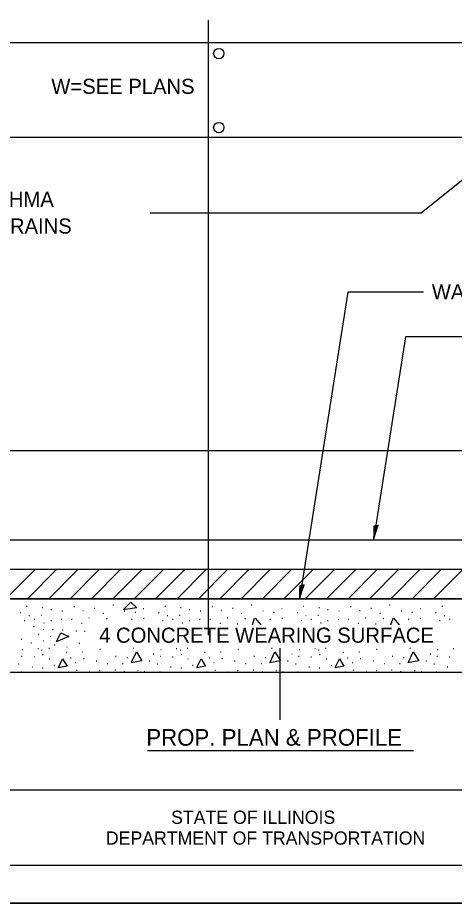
# Model space of a CAD drawing. Extents: x 0 to 2.83, y -0.1 to 1.83.
# Drawn here: x 1.207 to 1.688, y 0 to 0.976 of the extents above; entities that cross this region are included whole.
import ezdxf

# ---------------------------------------------------------------- set-up
doc = ezdxf.new("R2010")
doc.units = 0
for name, color, linetype in [('RD_Pr_Roadway_Dimensions', 7, 'Continuous'), ('RD_Pr_Roadway_Notes', 7, 'Continuous'), ('SH_General_Details', 7, 'Continuous'), ('SH_Printer_Plotting_Border', 7, 'Continuous')]:
    doc.layers.add(name, color=color, linetype=linetype)

msp = doc.modelspace()

# ---------------------------------------------------------------- linework, layer by layer
at = {"layer": 'RD_Pr_Roadway_Dimensions'}
msp.add_line((1.902, 0.49835), (1.0895, 0.49835), dxfattribs=at)
at = {"layer": 'RD_Pr_Roadway_Notes'}
for p, q in [((1.65181, 0.7605), (1.76637, 0.85254)), ((1.35317, 0.7605), (1.65181, 0.7605)), ((1.57096, 0.67332), (1.51756, 0.33491)), ((1.65429, 0.67332), (1.57096, 0.67332)), ((1.63454, 0.62409), (1.59925, 0.40043)), ((1.71787, 0.62409), (1.63454, 0.62409)), ((1.34996, 0.1682), (1.6432, 0.1682))]:
    msp.add_line(p, q, dxfattribs=at)
for points in [[(1.60185, 0.41551), (1.59952, 0.41536), (1.59949, 0.40882), (1.59925, 0.40043), (1.60183, 0.40901), (1.6044, 0.41649), (1.60185, 0.41551), (1.60025, 0.41507), (1.60013, 0.40596), (1.60337, 0.41543), (1.60123, 0.41429), (1.60084, 0.41015), (1.60207, 0.414)], [(1.52016, 0.34999), (1.51783, 0.34983), (1.5178, 0.3433), (1.51756, 0.33491), (1.52015, 0.34349), (1.52271, 0.35097), (1.52016, 0.34999), (1.51857, 0.34955), (1.51844, 0.34043), (1.52169, 0.34991), (1.51954, 0.34877), (1.51916, 0.34463), (1.52038, 0.34847)]]:
    msp.add_lwpolyline(points, dxfattribs=at)
at = {"layer": 'SH_General_Details'}
for p, q in [((1.41684, 0.97267), (1.41695, 0.29532)), ((1.01048, 0.94813), (1.82299, 0.94813)), ((1.01048, 0.84413), (1.82299, 0.84413)), ((1.0895, 0.40043), (1.902, 0.40043)), ((1.0895, 0.36793), (1.902, 0.36793)), ((1.0895, 0.33543), (1.902, 0.33543)), ((1.0895, 0.33543), (1.902, 0.33543)), ((1.902, 0.33543), (1.0895, 0.33543)), ((1.25798, 0.33523), (1.25864, 0.33523)), ((1.41056, 0.33523), (1.41122, 0.33523)), ((1.56314, 0.33523), (1.5638, 0.33523)), ((1.21675, 0.32749), (1.21742, 0.32749)), ((1.2339, 0.32577), (1.23457, 0.32577)), ((1.2435, 0.32348), (1.24417, 0.32348)), ((1.25568, 0.32204), (1.25635, 0.32204)), ((1.26873, 0.32692), (1.26939, 0.32692)), ((1.27861, 0.32262), (1.27928, 0.32262)), ((1.29108, 0.3252), (1.29175, 0.3252)), ((1.31186, 0.32878), (1.31253, 0.32878)), ((1.32447, 0.32204), (1.32514, 0.32204)), ((1.3454, 0.32477), (1.34606, 0.32477)), ((1.36933, 0.32749), (1.37, 0.32749)), ((1.38648, 0.32577), (1.38715, 0.32577)), ((1.39608, 0.32348), (1.39675, 0.32348)), ((1.40826, 0.32204), (1.40893, 0.32204)), ((1.42131, 0.32692), (1.42197, 0.32692)), ((1.43119, 0.32262), (1.43186, 0.32262)), ((1.44366, 0.3252), (1.44433, 0.3252)), ((1.46444, 0.32878), (1.46511, 0.32878)), ((1.47705, 0.32204), (1.47772, 0.32204)), ((1.49798, 0.32477), (1.49864, 0.32477)), ((1.52191, 0.32749), (1.52258, 0.32749)), ((1.53906, 0.32577), (1.53973, 0.32577)), ((1.54866, 0.32348), (1.54933, 0.32348)), ((1.56084, 0.32204), (1.56151, 0.32204)), ((1.57389, 0.32692), (1.57455, 0.32692)), ((1.58377, 0.32262), (1.58444, 0.32262)), ((1.59624, 0.3252), (1.59691, 0.3252)), ((1.61702, 0.32878), (1.61769, 0.32878)), ((1.62963, 0.32204), (1.6303, 0.32204)), ((1.65056, 0.32477), (1.65122, 0.32477)), ((1.67449, 0.32749), (1.67516, 0.32749)), ((1.20973, 0.32032), (1.2104, 0.32032)), ((1.21933, 0.31717), (1.22, 0.31717)), ((1.22506, 0.31316), (1.22573, 0.31316)), ((1.23266, 0.31746), (1.23333, 0.31746)), ((1.25497, 0.31316), (1.25563, 0.31316)), ((1.26629, 0.31287), (1.26696, 0.31287)), ((1.28521, 0.31445), (1.28587, 0.31445)), ((1.30097, 0.31975), (1.30164, 0.31975)), ((1.30484, 0.31373), (1.30551, 0.31373)), ((1.33236, 0.31316), (1.33302, 0.31316)), ((1.33637, 0.32061), (1.33704, 0.32061)), ((1.34568, 0.31402), (1.34635, 0.31402)), ((1.36231, 0.32032), (1.36298, 0.32032)), ((1.37191, 0.31717), (1.37258, 0.31717)), ((1.37764, 0.31316), (1.37831, 0.31316)), ((1.38524, 0.31746), (1.38591, 0.31746)), ((1.40755, 0.31316), (1.40821, 0.31316)), ((1.41887, 0.31287), (1.41954, 0.31287)), ((1.43779, 0.31445), (1.43845, 0.31445)), ((1.45355, 0.31975), (1.45422, 0.31975)), ((1.45742, 0.31373), (1.45809, 0.31373)), ((1.48494, 0.31316), (1.4856, 0.31316)), ((1.48895, 0.32061), (1.48962, 0.32061)), ((1.49826, 0.31402), (1.49893, 0.31402)), ((1.51489, 0.32032), (1.51556, 0.32032)), ((1.52449, 0.31717), (1.52516, 0.31717)), ((1.53022, 0.31316), (1.53089, 0.31316)), ((1.53782, 0.31746), (1.53849, 0.31746)), ((1.56013, 0.31316), (1.56079, 0.31316)), ((1.57145, 0.31287), (1.57212, 0.31287)), ((1.59037, 0.31445), (1.59103, 0.31445)), ((1.60613, 0.31975), (1.6068, 0.31975)), ((1.61, 0.31373), (1.61067, 0.31373)), ((1.63752, 0.31316), (1.63818, 0.31316)), ((1.64153, 0.32061), (1.6422, 0.32061)), ((1.65084, 0.31402), (1.65151, 0.31402)), ((1.66747, 0.32032), (1.66814, 0.32032)), ((1.67707, 0.31717), (1.67774, 0.31717)), ((1.6828, 0.31316), (1.68347, 0.31316)), ((1.21417, 0.31144), (1.21484, 0.31144)), ((1.22449, 0.30499), (1.22516, 0.30499)), ((1.23562, 0.30886), (1.23629, 0.30886)), ((1.24336, 0.31158), (1.24403, 0.31158)), ((1.27732, 0.30857), (1.27799, 0.30857)), ((1.36675, 0.31144), (1.36742, 0.31144)), ((1.3882, 0.30886), (1.38887, 0.30886)), ((1.39594, 0.31158), (1.39661, 0.31158)), ((1.4299, 0.30857), (1.43057, 0.30857)), ((1.44882, 0.30771), (1.44949, 0.30771)), ((1.51933, 0.31144), (1.52, 0.31144)), ((1.54078, 0.30886), (1.54145, 0.30886)), ((1.54852, 0.31158), (1.54919, 0.31158)), ((1.58248, 0.30857), (1.58315, 0.30857)), ((1.6014, 0.30771), (1.60207, 0.30771)), ((1.67191, 0.31144), (1.67258, 0.31144)), ((1.22965, 0.29653), (1.23032, 0.29653)), ((1.2349, 0.30169), (1.23557, 0.30169)), ((1.24293, 0.29424), (1.2436, 0.29424)), ((1.24522, 0.30169), (1.24589, 0.30169)), ((1.25626, 0.30141), (1.25692, 0.30141)), ((1.27116, 0.30026), (1.27183, 0.30026)), ((1.28076, 0.29983), (1.28143, 0.29983)), ((1.21073, 0.2908), (1.2114, 0.2908)), ((1.22148, 0.28707), (1.22215, 0.28707)), ((1.2349, 0.28922), (1.23557, 0.28922)), ((1.24766, 0.28478), (1.24833, 0.28478)), ((1.27474, 0.2865), (1.27541, 0.2865)), ((1.21202, 0.27962), (1.21269, 0.27962)), ((1.22922, 0.28077), (1.22989, 0.28077)), ((1.23333, 0.27905), (1.23399, 0.27905)), ((1.23447, 0.27423), (1.23514, 0.27423)), ((1.24121, 0.28106), (1.24188, 0.28106)), ((1.26027, 0.27681), (1.26094, 0.27681)), ((1.26099, 0.28235), (1.26165, 0.28235)), ((1.2779, 0.27704), (1.27856, 0.27704)), ((1.29753, 0.28005), (1.2982, 0.28005)), ((1.33408, 0.28106), (1.33474, 0.28106)), ((1.35643, 0.2748), (1.3571, 0.2748)), ((1.3646, 0.27962), (1.36527, 0.27962)), ((1.3818, 0.28077), (1.38247, 0.28077)), ((1.38591, 0.27905), (1.38657, 0.27905)), ((1.38705, 0.27423), (1.38772, 0.27423)), ((1.39379, 0.28106), (1.39446, 0.28106)), ((1.41285, 0.27681), (1.41352, 0.27681)), ((1.43048, 0.27704), (1.43114, 0.27704)), ((1.45011, 0.28005), (1.45078, 0.28005)), ((1.48666, 0.28106), (1.48732, 0.28106)), ((1.49597, 0.28112), (1.49598, 0.2022)), ((1.50901, 0.2748), (1.50968, 0.2748)), ((1.51718, 0.27962), (1.51785, 0.27962)), ((1.53438, 0.28077), (1.53505, 0.28077)), ((1.53849, 0.27905), (1.53915, 0.27905)), ((1.53963, 0.27423), (1.5403, 0.27423)), ((1.54637, 0.28106), (1.54704, 0.28106)), ((1.56543, 0.27681), (1.5661, 0.27681)), ((1.58306, 0.27704), (1.58372, 0.27704)), ((1.60269, 0.28005), (1.60336, 0.28005)), ((1.63924, 0.28106), (1.6399, 0.28106)), ((1.66159, 0.2748), (1.66226, 0.2748)), ((1.66976, 0.27962), (1.67043, 0.27962)), ((1.68696, 0.28077), (1.68763, 0.28077)), ((1.20801, 0.26377), (1.20868, 0.26377)), ((1.21131, 0.27208), (1.21197, 0.27208)), ((1.22492, 0.27136), (1.22559, 0.27136)), ((1.24178, 0.26921), (1.24245, 0.26921)), ((1.26529, 0.27036), (1.26595, 0.27036)), ((1.27045, 0.2652), (1.27111, 0.2652)), ((1.27947, 0.26964), (1.28014, 0.26964)), ((1.29352, 0.26721), (1.29419, 0.26721)), ((1.3057, 0.26405), (1.30637, 0.26405)), ((1.31473, 0.27208), (1.31539, 0.27208)), ((1.32261, 0.26405), (1.32328, 0.26405)), ((1.3272, 0.27093), (1.32786, 0.27093)), ((1.35185, 0.26692), (1.35251, 0.26692)), ((1.36059, 0.26377), (1.36126, 0.26377)), ((1.36389, 0.27208), (1.36455, 0.27208)), ((1.3775, 0.27136), (1.37817, 0.27136)), ((1.39436, 0.26921), (1.39503, 0.26921)), ((1.41787, 0.27036), (1.41853, 0.27036)), ((1.42303, 0.2652), (1.42369, 0.2652)), ((1.43205, 0.26964), (1.43272, 0.26964)), ((1.4461, 0.26721), (1.44677, 0.26721)), ((1.45828, 0.26405), (1.45895, 0.26405)), ((1.46731, 0.27208), (1.46797, 0.27208)), ((1.47519, 0.26405), (1.47586, 0.26405)), ((1.47978, 0.27093), (1.48044, 0.27093)), ((1.50443, 0.26692), (1.50509, 0.26692)), ((1.51317, 0.26377), (1.51384, 0.26377)), ((1.51647, 0.27208), (1.51713, 0.27208)), ((1.53008, 0.27136), (1.53075, 0.27136)), ((1.54694, 0.26921), (1.54761, 0.26921)), ((1.57045, 0.27036), (1.57111, 0.27036)), ((1.57561, 0.2652), (1.57627, 0.2652)), ((1.58463, 0.26964), (1.5853, 0.26964)), ((1.59868, 0.26721), (1.59935, 0.26721)), ((1.61086, 0.26405), (1.61153, 0.26405)), ((1.61989, 0.27208), (1.62055, 0.27208)), ((1.62777, 0.26405), (1.62844, 0.26405)), ((1.63236, 0.27093), (1.63302, 0.27093)), ((1.65701, 0.26692), (1.65767, 0.26692)), ((1.66575, 0.26377), (1.66642, 0.26377)), ((1.66905, 0.27208), (1.66971, 0.27208)), ((1.68266, 0.27136), (1.68333, 0.27136)), ((1.902, 0.25418), (1.0895, 0.25418)), ((1.21073, 0.25488), (1.2114, 0.25488)), ((1.22277, 0.26061), (1.22344, 0.26061)), ((1.23433, 0.25932), (1.235, 0.25932)), ((1.24723, 0.26219), (1.24789, 0.26219)), ((1.26242, 0.25488), (1.26309, 0.25488)), ((1.27174, 0.25689), (1.2724, 0.25689)), ((1.28592, 0.25488), (1.28659, 0.25488)), ((1.29682, 0.2566), (1.29748, 0.2566)), ((1.31401, 0.25717), (1.31468, 0.25717)), ((1.3239, 0.25531), (1.32457, 0.25531)), ((1.33924, 0.2566), (1.3399, 0.2566)), ((1.34654, 0.25545), (1.34721, 0.25545)), ((1.36331, 0.25488), (1.36398, 0.25488)), ((1.37535, 0.26061), (1.37602, 0.26061)), ((1.38691, 0.25932), (1.38758, 0.25932)), ((1.39981, 0.26219), (1.40047, 0.26219)), ((1.415, 0.25488), (1.41567, 0.25488)), ((1.42432, 0.25689), (1.42498, 0.25689)), ((1.4385, 0.25488), (1.43917, 0.25488)), ((1.4494, 0.2566), (1.45006, 0.2566)), ((1.46659, 0.25717), (1.46726, 0.25717)), ((1.47648, 0.25531), (1.47715, 0.25531)), ((1.49182, 0.2566), (1.49248, 0.2566)), ((1.49912, 0.25545), (1.49979, 0.25545)), ((1.51589, 0.25488), (1.51656, 0.25488)), ((1.52793, 0.26061), (1.5286, 0.26061)), ((1.53949, 0.25932), (1.54016, 0.25932)), ((1.55239, 0.26219), (1.55305, 0.26219)), ((1.56758, 0.25488), (1.56825, 0.25488)), ((1.5769, 0.25689), (1.57756, 0.25689)), ((1.59108, 0.25488), (1.59175, 0.25488)), ((1.60198, 0.2566), (1.60264, 0.2566)), ((1.61917, 0.25717), (1.61984, 0.25717)), ((1.62906, 0.25531), (1.62973, 0.25531)), ((1.6444, 0.2566), (1.64506, 0.2566)), ((1.6517, 0.25545), (1.65237, 0.25545)), ((1.66847, 0.25488), (1.66914, 0.25488)), ((1.68051, 0.26061), (1.68118, 0.26061)), ((0.16666, 0.125), (2.79166, 0.125)), ((2.83333, 0), (-0.00001, 0))]:
    msp.add_line(p, q, dxfattribs=at)
msp.add_lwpolyline([(0.16666, 1.79167), (2.79166, 1.79167), (2.79166, 0.04167), (0.16666, 0.04167)], close=True, dxfattribs=at)
for points in [[(1.19401, 0.33543), (1.22652, 0.36793)], [(1.21758, 0.33543), (1.25009, 0.36793)], [(1.24115, 0.33543), (1.27366, 0.36793)], [(1.26472, 0.33543), (1.29723, 0.36793)], [(1.2883, 0.33543), (1.3208, 0.36793)], [(1.31187, 0.33543), (1.34437, 0.36793)], [(1.33544, 0.33543), (1.36794, 0.36793)], [(1.35901, 0.33543), (1.39151, 0.36793)], [(1.38258, 0.33543), (1.41508, 0.36793)], [(1.40615, 0.33543), (1.43865, 0.36793)], [(1.42972, 0.33543), (1.46222, 0.36793)], [(1.45329, 0.33543), (1.48579, 0.36793)], [(1.47686, 0.33543), (1.50936, 0.36793)], [(1.50043, 0.33543), (1.53293, 0.36793)], [(1.524, 0.33543), (1.5565, 0.36793)], [(1.54757, 0.33543), (1.58007, 0.36793)], [(1.57114, 0.33543), (1.60364, 0.36793)], [(1.59471, 0.33543), (1.62721, 0.36793)], [(1.61828, 0.33543), (1.65078, 0.36793)], [(1.64185, 0.33543), (1.67435, 0.36793)], [(1.66542, 0.33543), (1.69792, 0.36793)], [(1.3235, 0.32356), (1.33152, 0.33157), (1.33819, 0.3254), (1.32336, 0.32323)], [(1.46574, 0.30661), (1.46814, 0.3141)], [(1.4688, 0.31393), (1.47484, 0.30661)], [(1.61832, 0.30661), (1.62072, 0.3141)], [(1.62138, 0.31393), (1.62742, 0.30661)], [(1.24963, 0.28823), (1.25447, 0.29808), (1.26332, 0.2939), (1.24952, 0.28802)], [(1.33258, 0.26553), (1.33792, 0.27704), (1.34393, 0.26703), (1.33191, 0.26502)], [(1.48516, 0.26553), (1.4905, 0.27704), (1.49651, 0.26703), (1.48449, 0.26502)], [(1.63774, 0.26553), (1.64308, 0.27704), (1.64909, 0.26703), (1.63707, 0.26502)], [(1.2518, 0.25968), (1.25647, 0.26936), (1.26148, 0.26119), (1.25171, 0.25934)], [(1.40438, 0.25968), (1.40905, 0.26936), (1.41406, 0.26119), (1.40429, 0.25934)], [(1.55696, 0.25968), (1.56163, 0.26936), (1.56664, 0.26119), (1.55687, 0.25934)]]:
    msp.add_lwpolyline(points, dxfattribs=at)
for centre in [(1.42866, 0.93597), (1.42866, 0.85453)]:
    msp.add_circle(centre, 0.0057, dxfattribs=at)
at = {"layer": 'SH_Printer_Plotting_Border'}
msp.add_lwpolyline([(-0.00001, 0), (2.83333, 0), (2.83333, 1.83333), (-0.00001, 1.83333)], close=True, dxfattribs=at)

# ---------------------------------------------------------------- texts
at = {"layer": 'RD_Pr_Roadway_Notes'}
for s, height, p in [('W=SEE PLANS', 0.0166667, (1.24404, 0.89163)), ('BLOCK OUT NEW WEARING SURFACE & HMA', 0.0166667, (0.7576, 0.76722)), ('SURF. TO MAINTAIN EXISTING BRIDGE DRAINS', 0.0166667, (0.7576, 0.73776)), ('WATERPROOFING MEMBRANE SYSTEM', 0.0166667, (1.66352, 0.66533)), ('4 CONCRETE WEARING SURFACE', 0.0166667, (1.29679, 0.28699)), ('PROP. PLAN & PROFILE', 0.0183333, (1.34871, 0.17362))]:
    msp.add_text(s, height=height, dxfattribs=at).set_placement(p)
at = {"layer": 'SH_General_Details'}
for s, p in [('STATE OF ILLINOIS', (1.37608, 0.0875)), ('DEPARTMENT OF TRANSPORTATION', (1.30415, 0.06458))]:
    msp.add_text(s, height=0.0145835, dxfattribs=at).set_placement(p)

doc.saveas('drawing.dxf')
